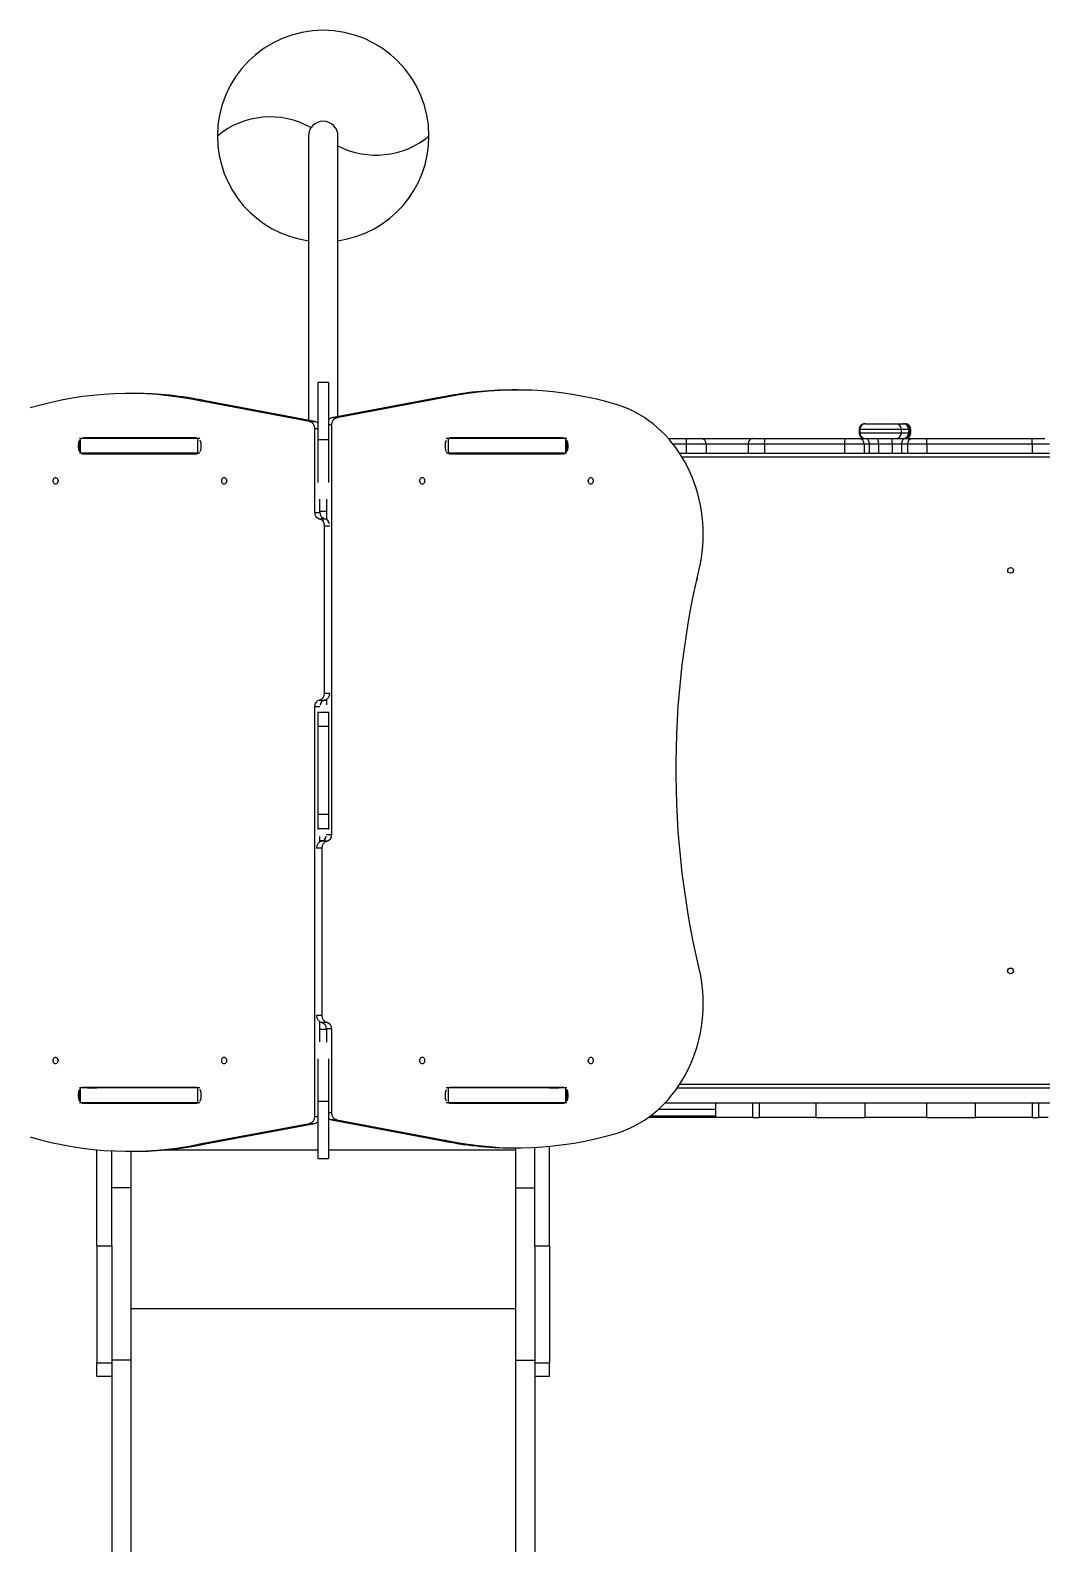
# Model space of a CAD drawing. Header units: millimetres. Extents: x -6796 to 9036, y -6828 to 5710.
# Drawn here: x -140 to 1293, y -406 to 1739 of the extents above; entities that cross this region are included whole.
import ezdxf

# ---------------------------------------------------------------- set-up
doc = ezdxf.new("R2010")
doc.units = ezdxf.units.MM
doc.layers.add('DIKOM_РАЗМЕР_ЗОНА', color=7, linetype='Continuous')
doc.layers.add('DIKOM_РАЗМЕР_ОБЪЕКТА', color=7, linetype='Continuous')
doc.styles.add('style1', font='arial.ttf', dxfattribs={"width": 0.8})
doc.dimstyles.new('1-50', dxfattribs={"dimtxt": 300, "dimasz": 200, "dimexe": 100, "dimexo": 0, "dimgap": 100, "dimtad": 1, "dimtxsty": 'style1', "dimcen": 200, "dimclrd": 7, "dimclre": 7, "dimclrt": 7, "dimadec": 1, "dimazin": 2, "dimtfac": 1, "dimtmove": 0, "dimatfit": 2, "dimfxl": 0, "dimlwd": 25, "dimlwe": 18, "dimarcsym": 0})

# ---------------------------------------------------------------- blocks, each defined once
blk = doc.blocks.new('*D11')
at = {"layer": 'Defpoints', "color": 0, "transparency": 16777216}
for p in [(-5295.5, 688.9), (5479.4, 352.8), (5479.4, -5858.2)]:
    blk.add_point(p, dxfattribs=at)
at = {"layer": 'DIKOM_РАЗМЕР_ОБЪЕКТА', "color": 7, "lineweight": 18, "transparency": 16777216}
for p, q in [((-5295.5, 688.9), (-5295.5, -5958.2)), ((5479.4, 352.8), (5479.4, -5958.2))]:
    blk.add_line(p, q, dxfattribs=at)
at = {"layer": 'DIKOM_РАЗМЕР_ОБЪЕКТА', "color": 7, "lineweight": 25, "transparency": 16777216}
blk.add_line((-5095.5, -5858.2), (5279.4, -5858.2), dxfattribs=at)
at = {"layer": 'DIKOM_РАЗМЕР_ОБЪЕКТА', "color": 7, "transparency": 16777216}
for points in [[(-5095.5, -5824.9), (-5095.5, -5891.5), (-5295.5, -5858.2)], [(5279.4, -5824.9), (5279.4, -5891.5), (5479.4, -5858.2)]]:
    blk.add_solid(points, dxfattribs=at)
at = {"layer": 'DIKOM_РАЗМЕР_ОБЪЕКТА', "color": 7, "transparency": 16777216, "insert": (180.3, -5605), "char_height": 300, "attachment_point": 5, "style": 'style1'}
blk.add_mtext('10800', dxfattribs=at)
blk = doc.blocks.new('*D14')
at = {"layer": 'Defpoints', "color": 0, "transparency": 16777216}
for p in [(-6795.5, 688.9), (6979.4, 688.9), (6979.4, -6727.8)]:
    blk.add_point(p, dxfattribs=at)
at = {"layer": 'DIKOM_РАЗМЕР_ЗОНА', "color": 7, "lineweight": 18, "transparency": 16777216}
for p, q in [((-6795.5, 688.9), (-6795.5, -6827.8)), ((6979.4, 688.9), (6979.4, -6827.8))]:
    blk.add_line(p, q, dxfattribs=at)
at = {"layer": 'DIKOM_РАЗМЕР_ЗОНА', "color": 7, "lineweight": 25, "transparency": 16777216}
blk.add_line((-6595.5, -6727.8), (6779.4, -6727.8), dxfattribs=at)
at = {"layer": 'DIKOM_РАЗМЕР_ЗОНА', "color": 7, "transparency": 16777216}
for points in [[(-6595.5, -6694.5), (-6595.5, -6761.2), (-6795.5, -6727.8)], [(6779.4, -6694.5), (6779.4, -6761.2), (6979.4, -6727.8)]]:
    blk.add_solid(points, dxfattribs=at)
at = {"layer": 'DIKOM_РАЗМЕР_ЗОНА', "color": 7, "transparency": 16777216, "insert": (26, -6474.6), "char_height": 300, "attachment_point": 5, "style": 'style1'}
blk.add_mtext('13800', dxfattribs=at)

msp = doc.modelspace()

# ---------------------------------------------------------------- linework, layer by layer
at = {"color": 7, "linetype": 'Continuous', "lineweight": 15}
for p, q in [((254.487, 1589.115), (254.487, 1186.06)), ((296.487, 1191.024), (296.487, 1589.115)), ((7.803, 1223.98), (0.303, 1223.98)), ((282.981, 1239.387), (267.981, 1239.387)), ((267.981, 1239.387), (267.981, 1158.212)), ((282.981, 1239.387), (282.981, 1158.212)), ((550.65, 1228.939), (543.15, 1228.939)), ((256.193, 1184.329), (100.417, 1213.622)), ((100.417, 1213.622), (107.917, 1213.622)), ((263.693, 1184.329), (107.917, 1213.622)), ((443.036, 1218.581), (287.258, 1189.288)), ((450.536, 1218.581), (294.758, 1189.288)), ((450.536, 1218.581), (443.036, 1218.581)), ((256.193, 1184.329), (263.693, 1184.329)), ((294.758, 1189.288), (287.258, 1189.288)), ((1043.56, 1181.115), (1044.361, 1181.115)), ((1044.361, 1181.115), (1044.609, 1181.115)), ((1044.609, 1181.115), (1087.596, 1181.115)), ((1087.596, 1181.115), (1098.044, 1181.115)), ((1098.044, 1181.115), (1098.057, 1181.115)), ((1098.044, 1181.115), (1098.81, 1181.115)), ((1098.81, 1181.115), (1099.693, 1181.115)), ((1099.693, 1181.115), (1100.858, 1181.115)), ((1100.858, 1181.115), (1100.873, 1181.115)), ((-68.918, 1160.115), (-69.988, 1160.115)), ((-68.918, 1139.115), (-68.918, 1160.115)), ((97.474, 1160.115), (-68.918, 1160.115)), ((94.828, 1160.865), (-64.088, 1160.865)), ((97.474, 1139.115), (97.474, 1160.115)), ((100.728, 1160.115), (97.474, 1160.115)), ((263.461, 1055.234), (263.461, 1174.459)), ((263.461, 1174.459), (267.981, 1174.459)), ((287.49, 1179.418), (282.981, 1179.418)), ((287.49, 1179.418), (287.492, 597.958)), ((453.136, 1160.115), (450.081, 1160.115)), ((453.136, 1139.115), (453.136, 1160.115)), ((619.868, 1160.115), (453.136, 1160.115)), ((615.041, 1160.865), (456.125, 1160.865)), ((619.868, 1139.115), (619.868, 1160.115)), ((620.937, 1160.115), (619.868, 1160.115)), ((765.139, 1160.115), (790.949, 1160.115)), ((790.949, 1160.115), (811.813, 1160.115)), ((811.813, 1160.115), (884.673, 1160.115)), ((884.673, 1160.115), (901.677, 1160.115)), ((901.677, 1160.115), (1015.491, 1160.115)), ((1015.491, 1160.115), (1035.89, 1160.115)), ((1035.56, 1173.115), (1035.56, 1168.115)), ((1036.652, 1173.115), (1035.56, 1173.115)), ((1035.56, 1168.115), (1036.652, 1168.115)), ((1035.89, 1160.115), (1044.597, 1160.115)), ((1036.609, 1173.115), (1036.609, 1168.115)), ((1095.591, 1173.115), (1036.609, 1173.115)), ((1036.609, 1168.115), (1095.591, 1168.115)), ((1044.597, 1160.115), (1062.704, 1160.115)), ((1062.704, 1160.115), (1082.307, 1160.115)), ((1082.307, 1160.115), (1100.795, 1160.115)), ((1095.591, 1168.115), (1095.591, 1173.115)), ((1106.039, 1173.115), (1095.591, 1173.115)), ((1095.591, 1168.115), (1106.039, 1168.115)), ((1100.795, 1160.115), (1111.531, 1160.115)), ((1106.039, 1168.115), (1106.039, 1173.115)), ((1106.057, 1173.115), (1106.039, 1173.115)), ((1106.039, 1168.115), (1106.057, 1168.115)), ((1106.057, 1168.115), (1106.057, 1173.115)), ((1106.485, 1173.115), (1106.057, 1173.115)), ((1106.057, 1168.115), (1106.485, 1168.115)), ((1106.485, 1168.115), (1106.485, 1173.115)), ((1107.688, 1173.115), (1106.485, 1173.115)), ((1106.485, 1168.115), (1107.688, 1168.115)), ((1107.688, 1168.115), (1107.688, 1173.115)), ((1108.853, 1173.115), (1107.688, 1173.115)), ((1107.688, 1168.115), (1108.853, 1168.115)), ((1108.853, 1168.115), (1108.853, 1173.115)), ((1108.873, 1173.115), (1108.853, 1173.115)), ((1108.853, 1168.115), (1108.873, 1168.115)), ((1108.873, 1168.115), (1108.873, 1173.115)), ((1111.531, 1160.115), (1131.564, 1160.115)), ((1131.564, 1160.115), (1280.942, 1160.115)), ((1280.942, 1160.115), (1298.871, 1160.115)), ((-71.882, 1151.865), (-71.882, 1147.365)), ((-71.882, 1151.865), (-70.03, 1151.865)), ((-71.882, 1147.365), (-70.03, 1147.365)), ((-70.03, 1157.204), (-70.03, 1142.026)), ((-68.918, 1139.115), (-69.988, 1139.115)), ((97.474, 1139.115), (-68.918, 1139.115)), ((-64.088, 1138.365), (94.828, 1138.365)), ((-58.642, 1138.683), (-58.642, 1139.115)), ((100.728, 1139.115), (97.474, 1139.115)), ((102.622, 1147.365), (102.622, 1151.865)), ((282.981, 1158.212), (267.981, 1158.212)), ((267.981, 1158.212), (267.981, 1097.815)), ((282.981, 1158.212), (282.981, 1097.895)), ((448.331, 1151.865), (448.331, 1147.365)), ((453.136, 1139.115), (450.081, 1139.115)), ((619.868, 1139.115), (453.136, 1139.115)), ((456.125, 1138.365), (615.041, 1138.365)), ((609.594, 1139.115), (609.594, 1138.683)), ((620.937, 1139.115), (619.868, 1139.115)), ((620.98, 1142.026), (620.98, 1157.204)), ((622.835, 1151.865), (620.98, 1151.865)), ((622.835, 1147.365), (620.98, 1147.365)), ((622.835, 1147.365), (622.835, 1151.865)), ((790.334, 1152.115), (771.806, 1152.115)), ((781.146, 1139.115), (790.334, 1139.115)), ((818.784, 1152.115), (790.334, 1152.115)), ((790.334, 1152.115), (790.334, 1139.115)), ((790.334, 1139.115), (818.784, 1139.115)), ((818.784, 1152.115), (818.784, 1139.115)), ((878.089, 1152.115), (818.784, 1152.115)), ((818.784, 1139.115), (878.089, 1139.115)), ((901.276, 1152.115), (878.089, 1152.115)), ((878.089, 1152.115), (878.089, 1139.115)), ((878.089, 1139.115), (901.276, 1139.115)), ((1015.09, 1152.115), (901.276, 1152.115)), ((901.276, 1152.115), (901.276, 1139.115)), ((901.276, 1139.115), (1015.09, 1139.115)), ((1042.907, 1152.115), (1015.09, 1152.115)), ((1015.09, 1152.115), (1015.09, 1139.115)), ((1015.09, 1139.115), (1042.907, 1139.115)), ((1042.907, 1152.115), (1042.907, 1139.115)), ((1049.994, 1152.115), (1042.907, 1152.115)), ((1042.907, 1139.115), (1049.994, 1139.115)), ((1049.994, 1152.115), (1049.994, 1139.115)), ((1062.927, 1152.115), (1049.994, 1152.115)), ((1049.994, 1139.115), (1062.927, 1139.115)), ((1062.927, 1152.115), (1062.927, 1139.115)), ((1082.531, 1152.115), (1062.927, 1152.115)), ((1062.927, 1139.115), (1082.531, 1139.115)), ((1095.736, 1152.115), (1082.531, 1152.115)), ((1082.531, 1152.115), (1082.531, 1139.115)), ((1082.531, 1139.115), (1095.736, 1139.115)), ((1104.475, 1152.115), (1095.736, 1152.115)), ((1095.736, 1152.115), (1095.736, 1139.115)), ((1095.736, 1139.115), (1104.475, 1139.115)), ((1131.792, 1152.115), (1104.475, 1152.115)), ((1104.475, 1152.115), (1104.475, 1139.115)), ((1104.475, 1139.115), (1131.792, 1139.115)), ((1131.792, 1152.115), (1131.792, 1139.115)), ((1281.171, 1152.115), (1131.792, 1152.115)), ((1131.792, 1139.115), (1281.171, 1139.115)), ((1281.171, 1152.115), (1281.171, 1139.115)), ((1305.619, 1152.115), (1281.171, 1152.115)), ((1281.171, 1139.115), (1305.619, 1139.115)), ((784.314, 1134.115), (2156.305, 1134.115)), ((270.961, 1055.234), (270.961, 1073.923)), ((279.99, 1073.975), (279.99, 1045.44)), ((263.461, 1055.234), (270.961, 1055.234)), ((279.99, 1056.414), (270.961, 1056.414)), ((270.025, 1046.347), (277.525, 1046.347)), ((277.318, 799.033), (277.318, 1036.472)), ((277.318, 1036.472), (284.711, 1036.472)), ((277.318, 799.033), (284.712, 799.033)), ((263.463, 198.811), (263.461, 780.272)), ((263.461, 780.272), (270.54, 780.272)), ((267.981, 772.671), (267.981, 771.555)), ((270.025, 789.159), (277.525, 789.159)), ((279.991, 788.645), (275.898, 788.645)), ((279.991, 790.066), (279.991, 782.392)), ((282.981, 772.644), (282.981, 771.555)), ((282.981, 771.555), (267.981, 771.555)), ((267.981, 771.555), (267.981, 751.511)), ((282.981, 751.511), (267.981, 751.511)), ((267.981, 751.511), (267.981, 626.719)), ((282.981, 771.555), (282.981, 751.511)), ((282.981, 751.511), (282.981, 626.719)), ((282.981, 626.719), (267.981, 626.719)), ((267.981, 626.719), (267.981, 606.675)), ((282.981, 626.719), (282.981, 606.675)), ((282.981, 606.675), (267.981, 606.675)), ((267.981, 606.675), (267.981, 605.56)), ((282.981, 606.675), (282.981, 605.584)), ((273.635, 579.196), (266.238, 579.196)), ((270.962, 588.163), (270.962, 595.819)), ((275.055, 589.585), (270.962, 589.585)), ((280.928, 589.071), (273.428, 589.071)), ((273.635, 579.196), (273.635, 341.758)), ((287.492, 597.958), (280.41, 597.958)), ((273.635, 341.758), (266.238, 341.758)), ((270.963, 304.299), (270.963, 332.79)), ((279.992, 321.815), (270.963, 321.815)), ((280.928, 331.883), (273.428, 331.883)), ((287.492, 322.996), (279.992, 322.996)), ((279.992, 322.996), (279.992, 304.263)), ((287.492, 322.996), (287.492, 203.771)), ((267.981, 280.402), (267.981, 220.017)), ((282.981, 280.348), (282.981, 220.017)), ((-70.03, 236.204), (-70.03, 221.026)), ((-68.918, 239.115), (-69.988, 239.115)), ((-68.918, 218.115), (-68.918, 239.115)), ((97.474, 239.115), (-68.918, 239.115)), ((94.828, 239.865), (-64.088, 239.865)), ((-58.642, 239.115), (-58.642, 239.547)), ((-58.642, 239.118), (-45.513, 239.118)), ((-45.513, 239.115), (-45.513, 239.865)), ((-24.513, 239.115), (-24.513, 239.865)), ((-7.013, 239.115), (-7.013, 239.865)), ((97.474, 218.115), (97.474, 239.115)), ((100.728, 239.115), (97.474, 239.115)), ((453.136, 239.115), (450.081, 239.115)), ((453.136, 218.115), (453.136, 239.115)), ((619.868, 239.115), (453.136, 239.115)), ((615.041, 239.865), (456.125, 239.865)), ((557.987, 239.115), (557.987, 239.865)), ((575.487, 239.115), (575.487, 239.865)), ((596.487, 239.115), (596.487, 239.865)), ((596.487, 239.118), (609.591, 239.118)), ((609.591, 239.548), (609.591, 239.115)), ((619.868, 218.115), (619.868, 239.115)), ((620.937, 239.115), (619.868, 239.115)), ((620.98, 221.026), (620.98, 236.204)), ((777.78, 239.115), (1526.66, 239.115)), ((2156.763, 244.115), (781.172, 244.115)), ((-71.882, 230.865), (-71.882, 226.365)), ((-71.882, 230.865), (-70.03, 230.865)), ((-71.882, 226.365), (-70.03, 226.365)), ((-68.918, 218.115), (-69.988, 218.115)), ((97.474, 218.115), (-68.918, 218.115)), ((-64.088, 217.365), (94.828, 217.365)), ((-45.513, 217.365), (-45.513, 218.115)), ((-24.513, 217.365), (-24.513, 218.115)), ((2.487, 218.115), (2.487, 217.365)), ((100.728, 218.115), (97.474, 218.115)), ((102.622, 226.365), (102.622, 230.865)), ((282.981, 220.017), (267.981, 220.017)), ((267.981, 220.017), (267.981, 138.843)), ((282.981, 220.017), (282.981, 138.843)), ((448.331, 230.865), (448.331, 226.365)), ((453.136, 218.115), (450.081, 218.115)), ((619.868, 218.115), (453.136, 218.115)), ((456.125, 217.365), (615.041, 217.365)), ((548.487, 218.115), (548.487, 217.365)), ((575.487, 217.365), (575.487, 218.115)), ((596.487, 217.365), (596.487, 218.115)), ((620.937, 218.115), (619.868, 218.115)), ((622.835, 230.865), (620.98, 230.865)), ((622.835, 226.365), (620.98, 226.365)), ((622.835, 226.365), (622.835, 230.865)), ((760.587, 218.115), (1526.66, 218.115)), ((831.88, 218.115), (831.88, 197.115)), ((884.893, 197.115), (884.893, 218.115)), ((893.929, 218.115), (893.929, 197.115)), ((974.755, 197.115), (974.755, 218.115)), ((1043.729, 218.115), (1043.729, 197.115)), ((1131.729, 197.115), (1131.729, 218.115)), ((1200.702, 197.115), (1200.702, 218.115)), ((1281.529, 197.115), (1281.529, 218.115)), ((1290.564, 197.115), (1290.564, 218.115)), ((263.463, 198.811), (267.981, 198.811)), ((287.492, 203.771), (282.981, 203.771)), ((294.76, 193.901), (287.26, 193.901)), ((287.26, 193.901), (443.036, 164.608)), ((294.76, 193.901), (450.536, 164.608)), ((740.262, 197.115), (736.431, 197.115)), ((831.88, 199.115), (739.174, 199.115)), ((740.262, 197.115), (740.262, 199.115)), ((740.308, 197.115), (740.262, 197.115)), ((740.308, 199.115), (740.308, 197.115)), ((740.318, 197.115), (740.308, 197.115)), ((740.318, 197.115), (740.318, 199.115)), ((802.107, 197.115), (740.318, 197.115)), ((751.345, 209.115), (831.88, 209.115)), ((802.107, 197.115), (802.107, 199.115)), ((802.204, 199.115), (802.204, 197.115)), ((809.345, 197.115), (802.204, 197.115)), ((809.345, 197.115), (809.345, 199.115)), ((831.88, 197.115), (809.345, 197.115)), ((884.893, 197.115), (831.88, 197.115)), ((884.893, 197.115), (893.929, 197.115)), ((974.755, 197.115), (893.929, 197.115)), ((974.755, 197.115), (1043.729, 197.115)), ((1131.729, 197.115), (1043.729, 197.115)), ((1131.729, 197.115), (1200.702, 197.115)), ((1281.529, 197.115), (1200.702, 197.115)), ((1281.529, 197.115), (1290.564, 197.115)), ((1304.041, 197.115), (1290.564, 197.115)), ((100.417, 159.648), (256.195, 188.941)), ((107.917, 159.648), (263.695, 188.941)), ((256.195, 188.941), (263.695, 188.941)), ((-45.513, 15.213), (-45.513, 151.446)), ((267.981, 151.075), (49.499, 151.075)), ((100.417, 159.648), (107.917, 159.648)), ((548.487, 151.075), (282.981, 151.075)), ((450.536, 164.608), (443.036, 164.608)), ((543.15, 154.25), (550.65, 154.25)), ((548.487, 154.25), (548.487, 97.239)), ((575.487, 15.213), (575.487, 154.883)), ((596.487, 15.213), (596.487, 156.407)), ((-24.513, 15.213), (-24.513, 149.922)), ((0.303, 149.29), (7.803, 149.29)), ((2.487, 149.29), (2.487, 97.239)), ((267.981, 138.843), (282.981, 138.843)), ((2.487, 97.239), (-24.513, 97.239)), ((2.487, 97.239), (2.487, -146.694)), ((548.487, 97.239), (575.487, 97.239)), ((548.487, 97.239), (548.487, -146.694)), ((-45.513, 15.213), (-24.513, 15.213)), ((-45.513, 15.213), (-45.513, -150.93)), ((-24.513, 15.213), (-24.513, -148.192)), ((575.487, 15.213), (596.487, 15.213)), ((575.487, 15.213), (575.487, -148.192)), ((596.487, 15.213), (596.487, -150.93)), ((548.487, -73.901), (2.487, -73.901)), ((2.487, -146.694), (-24.513, -146.694)), ((-24.513, -148.192), (-24.513, -829.753)), ((2.487, -146.694), (2.487, -829.753)), ((548.487, -146.694), (575.487, -146.694)), ((548.487, -146.694), (548.487, -829.753)), ((575.487, -148.192), (575.487, -829.753)), ((-45.513, -150.93), (-24.513, -150.93)), ((-45.513, -169.792), (-45.513, -150.93)), ((-45.513, -169.792), (-24.513, -169.792)), ((575.487, -150.93), (596.487, -150.93)), ((575.487, -169.792), (596.487, -169.792)), ((596.487, -169.792), (596.487, -150.93))]:
    msp.add_line(p, q, dxfattribs=at)
at = {"color": 7, "linetype": 'Continuous', "lineweight": 15, "flags": 128}
for points in [[(808.755, 974.639), (810.498, 982.753), (811.93, 990.948), (813.049, 999.208), (813.852, 1007.516), (814.337, 1015.858), (814.504, 1024.215), (814.353, 1032.574), (813.884, 1040.916), (813.097, 1049.226), (811.994, 1057.489), (810.578, 1065.687), (808.85, 1073.806), (806.815, 1081.829), (804.476, 1089.741), (801.839, 1097.526), (798.907, 1105.17), (795.687, 1112.658), (792.184, 1119.974), (788.407, 1127.106), (784.361, 1134.039), (780.055, 1140.76), (775.497, 1147.255), (770.696, 1153.513), (765.662, 1159.521), (760.403, 1165.267), (754.931, 1170.741), (749.255, 1175.931), (743.387, 1180.828), (737.338, 1185.422), (731.121, 1189.705), (724.745, 1193.667), (718.226, 1197.302), (711.574, 1200.603), (704.802, 1203.562), (697.925, 1206.174), (690.955, 1208.434)], [(884.673, 1160.115), (883.389, 1159.961), (882.154, 1159.506), (881.015, 1158.767), (880.018, 1157.772), (879.199, 1156.559), (878.591, 1155.176), (878.216, 1153.676), (878.089, 1152.115)], [(1044.597, 1160.115), (1045.65, 1159.961), (1046.663, 1159.506), (1047.596, 1158.767), (1048.413, 1157.772), (1049.085, 1156.559), (1049.583, 1155.176), (1049.89, 1153.676), (1049.994, 1152.115)], [(1100.795, 1160.115), (1099.808, 1159.961), (1098.859, 1159.506), (1097.985, 1158.767), (1097.218, 1157.772), (1096.589, 1156.559), (1096.122, 1155.176), (1095.834, 1153.676), (1095.736, 1152.115)], [(-104.142, 1104.515), (-105.215, 1104.337), (-106.202, 1103.816), (-107.021, 1102.996), (-107.608, 1101.943), (-107.913, 1100.741), (-107.913, 1099.489), (-107.608, 1098.287), (-107.021, 1097.233), (-106.202, 1096.413), (-105.215, 1095.893), (-104.142, 1095.715), (-103.068, 1095.893), (-102.082, 1096.413), (-101.262, 1097.233), (-100.676, 1098.287), (-100.37, 1099.489), (-100.37, 1100.741), (-100.676, 1101.943), (-101.262, 1102.996), (-102.082, 1103.816), (-103.068, 1104.337), (-104.142, 1104.515)], [(134.881, 1104.515), (133.808, 1104.337), (132.821, 1103.816), (132.002, 1102.996), (131.415, 1101.943), (131.11, 1100.741), (131.11, 1099.489), (131.415, 1098.287), (132.002, 1097.233), (132.821, 1096.413), (133.808, 1095.893), (134.881, 1095.715), (135.955, 1095.893), (136.941, 1096.413), (137.761, 1097.233), (138.347, 1098.287), (138.653, 1099.489), (138.653, 1100.741), (138.347, 1101.943), (137.761, 1102.996), (136.941, 1103.816), (135.955, 1104.337), (134.881, 1104.515)], [(416.072, 1095.715), (417.145, 1095.893), (418.132, 1096.413), (418.951, 1097.233), (419.538, 1098.287), (419.843, 1099.489), (419.843, 1100.741), (419.538, 1101.943), (418.951, 1102.996), (418.132, 1103.816), (417.145, 1104.337), (416.072, 1104.515), (414.998, 1104.337), (414.012, 1103.816), (413.192, 1102.996), (412.605, 1101.943), (412.3, 1100.741), (412.3, 1099.489), (412.605, 1098.287), (413.192, 1097.233), (414.012, 1096.413), (414.998, 1095.893), (416.072, 1095.715)], [(655.095, 1095.715), (656.168, 1095.893), (657.155, 1096.413), (657.974, 1097.233), (658.561, 1098.287), (658.866, 1099.489), (658.866, 1100.741), (658.561, 1101.943), (657.974, 1102.996), (657.155, 1103.816), (656.168, 1104.337), (655.095, 1104.515), (654.021, 1104.337), (653.034, 1103.816), (652.215, 1102.996), (651.628, 1101.943), (651.323, 1100.741), (651.323, 1099.489), (651.628, 1098.287), (652.215, 1097.233), (653.034, 1096.413), (654.021, 1095.893), (655.095, 1095.715)], [(808.755, 408.55), (804.424, 427.657), (800.397, 446.852), (796.674, 466.129), (793.256, 485.482), (790.146, 504.903), (787.344, 524.387), (784.851, 543.927), (782.668, 563.516), (780.795, 583.148), (779.234, 602.816), (777.984, 622.514), (777.046, 642.235), (776.421, 661.972), (776.108, 681.719), (776.108, 701.47), (776.421, 721.217), (777.046, 740.955), (777.984, 760.676), (779.234, 780.373), (780.795, 800.042), (782.668, 819.673), (784.851, 839.263), (787.344, 858.802), (790.146, 878.286), (793.256, 897.707), (796.674, 917.06), (800.397, 936.337), (804.424, 955.532), (808.755, 974.639)], [(690.955, 174.755), (697.925, 177.015), (704.802, 179.628), (711.574, 182.587), (718.226, 185.887), (724.745, 189.522), (731.121, 193.484), (737.338, 197.767), (743.387, 202.361), (749.255, 207.258), (754.931, 212.448), (760.403, 217.922), (765.662, 223.668), (770.696, 229.676), (775.497, 235.934), (780.055, 242.429), (784.361, 249.15), (788.407, 256.083), (792.184, 263.215), (795.687, 270.532), (798.907, 278.019), (801.839, 285.663), (804.476, 293.448), (806.815, 301.36), (808.85, 309.383), (810.578, 317.502), (811.994, 325.7), (813.097, 333.963), (813.884, 342.273), (814.353, 350.616), (814.504, 358.974), (814.337, 367.332), (813.852, 375.673), (813.049, 383.981), (811.93, 392.241), (810.498, 400.436), (808.755, 408.55)], [(-104.142, 282.515), (-105.215, 282.337), (-106.202, 281.816), (-107.021, 280.996), (-107.608, 279.943), (-107.913, 278.741), (-107.913, 277.489), (-107.608, 276.287), (-107.021, 275.233), (-106.202, 274.413), (-105.215, 273.893), (-104.142, 273.715), (-103.068, 273.893), (-102.082, 274.413), (-101.262, 275.233), (-100.676, 276.287), (-100.37, 277.489), (-100.37, 278.741), (-100.676, 279.943), (-101.262, 280.996), (-102.082, 281.816), (-103.068, 282.337), (-104.142, 282.515)], [(134.881, 282.515), (133.808, 282.337), (132.821, 281.816), (132.002, 280.996), (131.415, 279.943), (131.11, 278.741), (131.11, 277.489), (131.415, 276.287), (132.002, 275.233), (132.821, 274.413), (133.808, 273.893), (134.881, 273.715), (135.955, 273.893), (136.941, 274.413), (137.761, 275.233), (138.347, 276.287), (138.653, 277.489), (138.653, 278.741), (138.347, 279.943), (137.761, 280.996), (136.941, 281.816), (135.955, 282.337), (134.881, 282.515)], [(416.072, 273.715), (417.145, 273.893), (418.132, 274.413), (418.951, 275.233), (419.538, 276.287), (419.843, 277.489), (419.843, 278.741), (419.538, 279.943), (418.951, 280.996), (418.132, 281.816), (417.145, 282.337), (416.072, 282.515), (414.998, 282.337), (414.012, 281.816), (413.192, 280.996), (412.605, 279.943), (412.3, 278.741), (412.3, 277.489), (412.605, 276.287), (413.192, 275.233), (414.012, 274.413), (414.998, 273.893), (416.072, 273.715)], [(655.095, 273.715), (656.168, 273.893), (657.155, 274.413), (657.974, 275.233), (658.561, 276.287), (658.866, 277.489), (658.866, 278.741), (658.561, 279.943), (657.974, 280.996), (657.155, 281.816), (656.168, 282.337), (655.095, 282.515), (654.021, 282.337), (653.034, 281.816), (652.215, 280.996), (651.628, 279.943), (651.323, 278.741), (651.323, 277.489), (651.628, 276.287), (652.215, 275.233), (653.034, 274.413), (654.021, 273.893), (655.095, 273.715)]]:
    msp.add_lwpolyline(points, dxfattribs=at)
at = {"color": 7, "linetype": 'Continuous', "lineweight": 15}
for centre in [(1250.487, 973.115), (1250.487, 405.115)]:
    msp.add_circle(centre, 4, dxfattribs=at)
for centre, radius, start, end in [((275.487, 1589.115), 150, 0, 180), ((200.487, 1498.875), 117.338, 60.537394, 129.730558), ((275.487, 1589.115), 21, 0, 180), ((275.487, 1589.115), 21, 90, 180), ((275.487, 1589.115), 21, 0, 90), ((275.487, 1589.115), 150, 180, 261.952154), ((275.487, 1589.115), 150, 278.047846, 0), ((350.487, 1679.355), 117.338, 242.599456, 309.730558), ((0.249, 733.69), 490.273, 78.210901, 106.622646), ((7.706, 734.044), 489.936, 78.197512, 89.988648), ((543.247, 739), 489.939, 90.011395, 101.802454), ((550.704, 738.649), 490.274, 73.377367, 101.789055), ((253.794, 1174.951), 9.68, 357.086352, 75.649507), ((262.063, 1176.197), 8.294, 44.479839, 78.666098), ((288.887, 1181.158), 8.292, 101.330944, 135.419505), ((297.157, 1179.91), 9.68, 104.350563, 182.913786), ((1043.56, 1173.115), 8, 90, 180), ((1044.609, 1173.115), 8, 90, 180), ((1044.425, 1173.44), 7.675, 90.478995, 149.764098), ((1087.593, 1173.117), 7.998, 359.982867, 89.982118), ((1098.041, 1173.117), 7.998, 359.982195, 89.982363), ((1098.057, 1173.115), 8, 0, 90), ((1098.644, 1173.274), 7.842, 358.8344, 88.784084), ((1099.69, 1173.117), 7.998, 359.983044, 89.98194), ((1100.855, 1173.117), 7.998, 359.982195, 89.98279), ((1100.873, 1173.115), 8, 0, 90), ((-64.061, 1153.907), 6.958, 90.225481, 116.849648), ((-56.561, 1153.907), 6.958, 90.225712, 116.849417), ((94.8, 1153.907), 6.958, 63.150468, 89.774278), ((456.153, 1153.907), 6.958, 90.225722, 116.849532), ((607.514, 1153.909), 6.956, 63.147699, 89.776923), ((615.013, 1153.907), 6.958, 63.150353, 89.774269), ((816.812, 1154.103), 26.553, 166.913561, 184.293632), ((811.261, 1152.596), 7.539, 356.341196, 85.800412), ((941.495, 1154.11), 40.269, 171.424512, 182.840351), ((1055.31, 1154.11), 40.269, 171.424512, 182.840351), ((1043.56, 1168.115), 8, 180, 270), ((1035.364, 1152.576), 7.557, 356.499774, 86.009594), ((1044.609, 1168.115), 8, 180, 270), ((1044.425, 1167.79), 7.675, 210.235902, 269.521005), ((991.258, 1154.114), 71.697, 358.402237, 4.801146), ((1010.862, 1154.113), 71.697, 358.402669, 4.801567), ((1087.593, 1168.112), 7.998, 270.017882, 0.017133), ((1098.041, 1168.112), 7.998, 270.017637, 0.017805), ((1098.057, 1168.115), 8, 270, 0), ((1098.644, 1167.955), 7.842, 271.215916, 1.1656), ((1099.69, 1168.113), 7.998, 270.01806, 0.016956), ((1100.855, 1168.112), 7.998, 270.01721, 0.017805), ((1100.873, 1168.115), 8, 270, 0), ((1112.035, 1152.559), 7.573, 93.814067, 183.363187), ((1061.726, 1154.114), 70.095, 358.366075, 4.911527), ((1211.119, 1154.114), 70.08, 358.36539, 4.912212), ((-62.066, 1151.949), 9.816, 143.807513, 180.48996), ((-62.066, 1147.281), 9.816, 179.510208, 216.192489), ((-64.06, 1145.325), 6.96, 243.156616, 269.769292), ((-56.56, 1145.325), 6.961, 243.156847, 269.769061), ((94.8, 1145.325), 6.961, 270.230949, 296.843268), ((92.806, 1151.949), 9.816, 359.509599, 36.192928), ((92.806, 1147.281), 9.816, 323.807071, 0.490233), ((458.175, 1151.944), 9.845, 145.308432, 180.459546), ((458.175, 1147.286), 9.845, 179.540621, 214.691569), ((456.153, 1145.325), 6.961, 243.156732, 269.769051), ((607.513, 1145.324), 6.959, 270.228303, 296.846039), ((615.013, 1145.325), 6.96, 270.230958, 296.843383), ((613.02, 1151.949), 9.815, 359.508539, 36.232511), ((613.02, 1147.281), 9.815, 323.767487, 0.491294), ((-95.389, 1100.115), 5.064, 171.127481, 188.872519), ((143.631, 1100.115), 5.06, 171.121466, 188.878534), ((407.314, 1100.115), 5.065, 351.245419, 8.754581), ((407.317, 1100.115), 5.065, 351.130423, 8.869577), ((646.344, 1100.115), 5.062, 351.124406, 8.875594), ((272.157, 1054.789), 8.707, 177.071164, 255.824149), ((279.657, 1054.789), 8.707, 177.071162, 255.824149), ((267.656, 1036.967), 9.675, 357.071037, 75.824365), ((275.49, 1037.395), 9.18, 11.094633, 77.193084), ((802.487, 962.115), 4, 313.327722, 21.487408), ((267.656, 798.539), 9.675, 284.175826, 2.928934), ((275.156, 798.539), 9.675, 284.175828, 2.92893), ((272.157, 780.717), 8.707, 104.175805, 182.929142), ((279.391, 781.035), 8.335, 102.935889, 172.648755), ((275.797, 579.691), 9.675, 104.175849, 182.928941), ((271.561, 597.196), 8.337, 282.93876, 352.733014), ((283.297, 579.691), 9.675, 104.175848, 182.928945), ((278.796, 597.513), 8.707, 284.175823, 2.929157), ((275.797, 341.263), 9.675, 177.071031, 255.824341), ((271.296, 323.441), 8.707, 357.071151, 75.824128), ((283.297, 341.263), 9.675, 177.071027, 255.824347), ((278.796, 323.441), 8.707, 357.071146, 75.824128), ((-95.389, 278.115), 5.064, 171.127481, 188.872519), ((143.631, 278.115), 5.06, 171.121466, 188.878534), ((407.314, 278.115), 5.065, 351.245419, 8.754581), ((407.317, 278.115), 5.065, 351.130423, 8.869577), ((646.335, 278.115), 5.067, 351.244267, 8.755733), ((646.344, 278.115), 5.062, 351.124406, 8.875594), ((-62.066, 230.949), 9.816, 143.807511, 180.489792), ((-64.06, 232.904), 6.96, 90.230708, 116.843384), ((-56.56, 232.904), 6.961, 90.230939, 116.843153), ((94.8, 232.904), 6.961, 63.156732, 89.769051), ((92.806, 230.949), 9.816, 359.509767, 36.192929), ((458.175, 230.944), 9.845, 145.308431, 180.459379), ((456.153, 232.904), 6.961, 90.230949, 116.843268), ((607.513, 232.906), 6.959, 63.153961, 89.771697), ((615.013, 232.904), 6.96, 63.156617, 89.769042), ((613.02, 230.949), 9.815, 359.508706, 36.232513), ((-62.066, 226.281), 9.816, 179.51004, 216.192487), ((-64.061, 224.322), 6.958, 243.150352, 269.774519), ((-56.561, 224.322), 6.958, 243.150583, 269.774288), ((94.8, 224.322), 6.958, 270.225722, 296.849532), ((92.806, 226.281), 9.816, 323.807072, 0.490401), ((458.175, 226.286), 9.845, 179.540454, 214.691568), ((456.153, 224.322), 6.958, 243.150468, 269.774278), ((607.514, 224.321), 6.956, 270.223077, 296.852301), ((615.013, 224.322), 6.958, 270.225731, 296.849647), ((613.02, 226.281), 9.815, 323.767489, 0.491461), ((253.796, 198.319), 9.68, 284.350539, 2.913775), ((288.889, 202.031), 8.292, 224.559817, 258.669555), ((297.159, 203.279), 9.68, 177.086348, 255.649475), ((262.066, 197.073), 8.293, 281.332083, 315.502525), ((550.704, 644.539), 490.273, 258.210894, 286.622655), ((0.249, 639.581), 490.274, 253.377376, 281.789049), ((7.706, 639.23), 489.94, 270.011397, 281.802442), ((543.247, 644.185), 489.935, 258.197501, 269.988651)]:
    msp.add_arc(centre, radius, start, end, dxfattribs=at)

# ---------------------------------------------------------------- dimensions: what is measured, and where the dimension line sits
at = {"layer": 'DIKOM_РАЗМЕР_ЗОНА', "color": 3}
dim = msp.add_linear_dim(base=(6979.369, -6727.833), p1=(-6795.523, 688.881), p2=(6979.369, 688.881), text='13800', dimstyle='1-50', dxfattribs=at)
dim.commit()
dim.dimension.update_dxf_attribs({"geometry": '*D14', "text_midpoint": (26.027, -6727.833), "dimtype": 160})
at = {"layer": 'DIKOM_РАЗМЕР_ОБЪЕКТА', "color": 3}
dim = msp.add_linear_dim(base=(5479.369, -5858.185), p1=(-5295.523, 688.88), p2=(5479.369, 352.849), text='10800', dimstyle='1-50', dxfattribs=at)
dim.commit()
dim.dimension.update_dxf_attribs({"geometry": '*D11', "text_midpoint": (180.342, -5858.185), "dimtype": 160})

doc.saveas('drawing.dxf')
